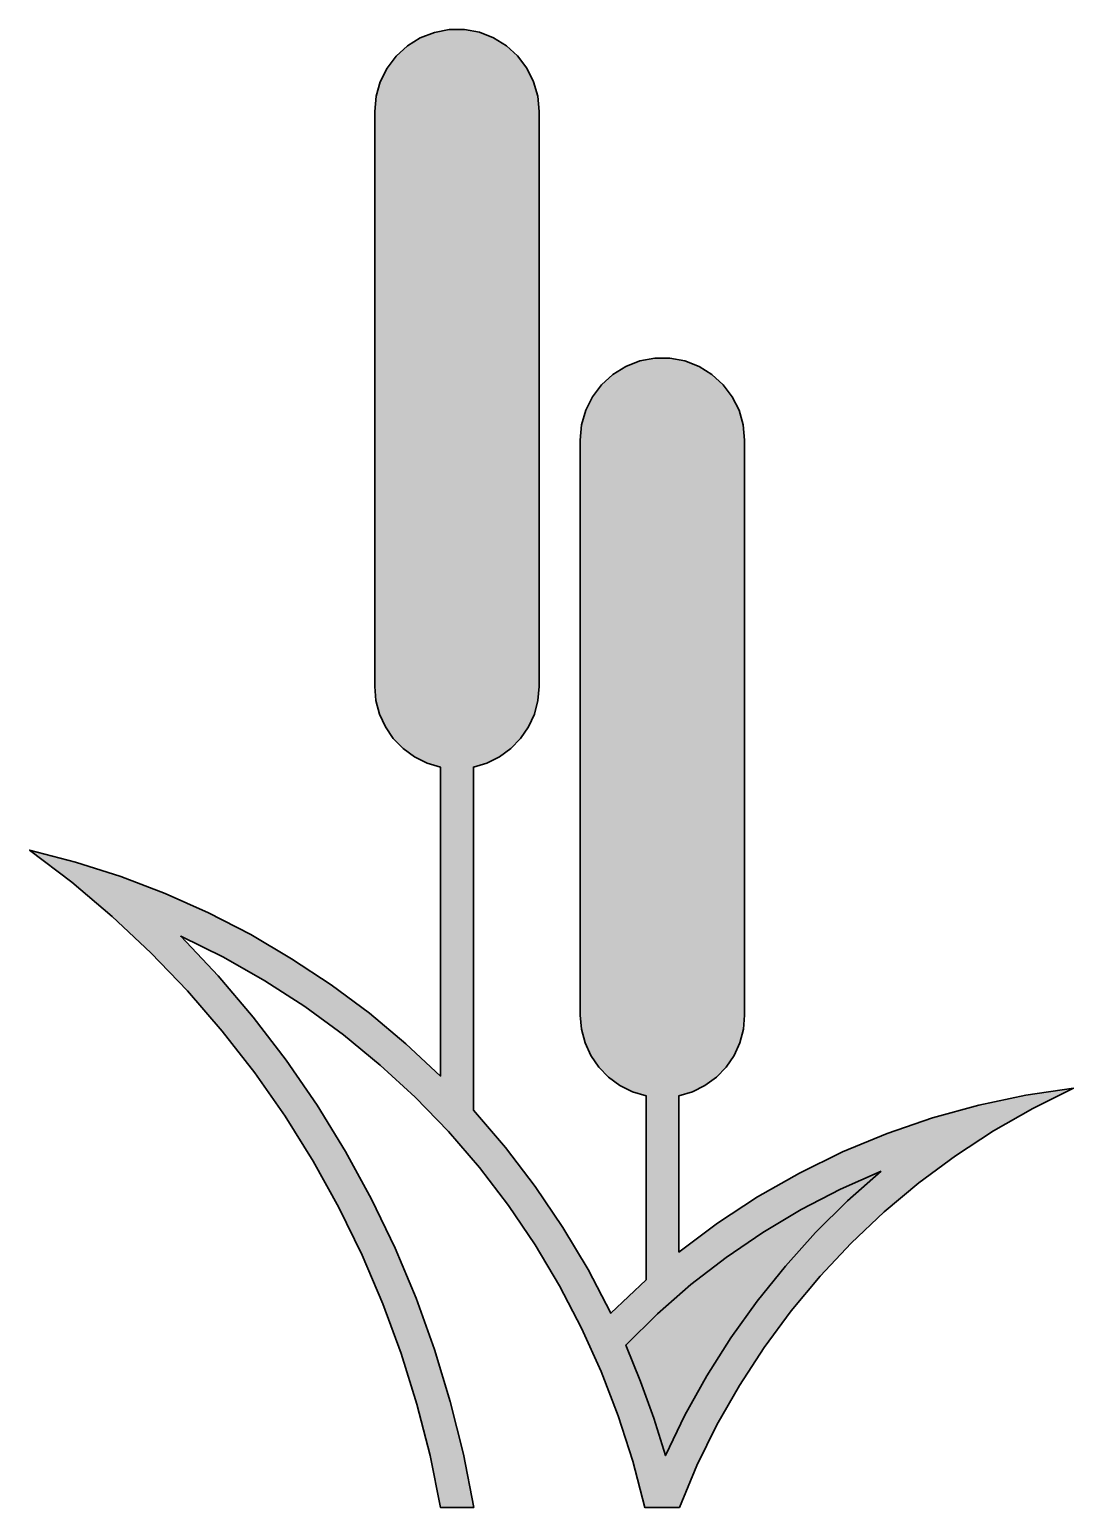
# Model space of a CAD drawing. Extents: x 364 to 636, y 308 to 692.
import ezdxf

# ---------------------------------------------------------------- set-up
doc = ezdxf.new("R2010")
doc.units = 0
doc.header["$MEASUREMENT"] = 0
doc.layers.add('Layer 1', color=7, linetype='Continuous', lineweight=0)

msp = doc.modelspace()

# ---------------------------------------------------------------- hatches: boundary and pattern name
at = {"layer": 'Layer 1', "true_color": 0x000000, "transparency": 33554687}
h = msp.add_hatch(color=18, dxfattribs=at)
h.dxf.hatch_style = 2
h.paths.add_polyline_path([(496.78, 521.35), (496.77, 671.14), (496.41, 675.08), (495.33, 678.87), (493.57, 682.41), (491.19, 685.56), (488.27, 688.22), (484.91, 690.3), (481.23, 691.73), (477.35, 692.45), (473.4, 692.44), (469.52, 691.72), (465.84, 690.29), (462.48, 688.21), (459.56, 685.55), (457.18, 682.4), (455.42, 678.86), (454.34, 675.07), (453.97, 671.13), (453.98, 521.34), (454.3, 517.69), (455.23, 514.15), (456.75, 510.82), (458.81, 507.8), (461.36, 505.18), (464.31, 503.02), (467.6, 501.4), (471.1, 500.37), (471.11, 419.9), (462.07, 428.33), (452.58, 436.25), (442.66, 443.64), (432.34, 450.47), (421.68, 456.73), (410.68, 462.39), (399.39, 467.43), (387.84, 471.85), (376.07, 475.63), (364.11, 478.75), (375.08, 470.39), (385.61, 461.47), (395.66, 452.02), (405.22, 442.06), (414.25, 431.63), (422.73, 420.74), (430.63, 409.43), (437.94, 397.73), (444.64, 385.67), (450.71, 373.27), (456.13, 360.58), (460.88, 347.63), (464.97, 334.45), (468.37, 321.08), (471.08, 307.55), (479.77, 307.56), (477.06, 321.45), (473.65, 335.18), (469.55, 348.72), (464.75, 362.04), (459.28, 375.09), (453.15, 387.85), (446.37, 400.27), (438.96, 412.33), (430.95, 424), (422.35, 435.24), (413.18, 446.02), (403.47, 456.32), (414.59, 450.83), (425.39, 444.71), (435.81, 437.98), (445.83, 430.66), (455.41, 422.78), (464.53, 414.37), (473.15, 405.44), (481.24, 396.05), (488.78, 386.2), (495.74, 375.93), (502.1, 365.28), (507.84, 354.28), (512.94, 342.98), (517.38, 331.39), (521.16, 319.58), (524.26, 307.56), (533.29, 307.56), (537.86, 318.45), (543.08, 329.04), (548.92, 339.31), (555.36, 349.22), (562.38, 358.72), (569.94, 367.79), (578.04, 376.4), (586.62, 384.51), (595.68, 392.09), (605.17, 399.13), (615.05, 405.6), (625.31, 411.47), (635.89, 416.71), (623.51, 414.91), (611.25, 412.34), (599.19, 409), (587.35, 404.93), (575.79, 400.13), (564.55, 394.62), (553.67, 388.43), (543.2, 381.57), (533.17, 374.07), (533.17, 414.78), (536.68, 415.81), (539.96, 417.43), (542.92, 419.59), (545.47, 422.21), (547.53, 425.23), (549.05, 428.56), (549.98, 432.1), (550.29, 435.75), (550.27, 585.54), (549.91, 589.48), (548.83, 593.28), (547.07, 596.81), (544.69, 599.96), (541.77, 602.62), (538.41, 604.7), (534.73, 606.13), (530.85, 606.85), (526.9, 606.85), (523.02, 606.13), (519.34, 604.7), (515.98, 602.62), (513.06, 599.96), (510.68, 596.81), (508.92, 593.28), (507.84, 589.48), (507.47, 585.54), (507.49, 435.75), (507.81, 432.1), (508.74, 428.56), (510.25, 425.23), (512.32, 422.21), (514.87, 419.59), (517.82, 417.43), (521.11, 415.81), (524.61, 414.78), (524.61, 366.84), (515.48, 358.15), (509.54, 369.51), (502.98, 380.5), (495.79, 391.1), (488.02, 401.28), (479.67, 411), (479.66, 500.38), (483.17, 501.41), (486.46, 503.03), (489.41, 505.19), (491.96, 507.81), (494.02, 510.83), (495.54, 514.16), (496.47, 517.7), (496.78, 521.35)])

# ---------------------------------------------------------------- linework, layer by layer
at = {"layer": 'Layer 1', "color": 7, "lineweight": 35, "true_color": 0xffffff}
msp.add_lwpolyline([(496.78, 521.35), (496.77, 671.14), (496.41, 675.08), (495.33, 678.87), (493.57, 682.41), (491.19, 685.56), (488.27, 688.22), (484.91, 690.3), (481.23, 691.73), (477.35, 692.45), (473.4, 692.44), (469.52, 691.72), (465.84, 690.29), (462.48, 688.21), (459.56, 685.55), (457.18, 682.4), (455.42, 678.86), (454.34, 675.07), (453.97, 671.13), (453.98, 521.34), (454.3, 517.69), (455.23, 514.15), (456.75, 510.82), (458.81, 507.8), (461.36, 505.18), (464.31, 503.02), (467.6, 501.4), (471.1, 500.37), (471.11, 419.9), (462.07, 428.33), (452.58, 436.25), (442.66, 443.64), (432.34, 450.47), (421.68, 456.73), (410.68, 462.39), (399.39, 467.43), (387.84, 471.85), (376.07, 475.63), (364.11, 478.75), (375.08, 470.39), (385.61, 461.47), (395.66, 452.02), (405.22, 442.06), (414.25, 431.63), (422.73, 420.74), (430.63, 409.43), (437.94, 397.73), (444.64, 385.67), (450.71, 373.27), (456.13, 360.58), (460.88, 347.63), (464.97, 334.45), (468.37, 321.08), (471.08, 307.55), (479.77, 307.56), (477.06, 321.45), (473.65, 335.18), (469.55, 348.72), (464.75, 362.04), (459.28, 375.09), (453.15, 387.85), (446.37, 400.27), (438.96, 412.33), (430.95, 424), (422.35, 435.24), (413.18, 446.02), (403.47, 456.32), (414.59, 450.83), (425.39, 444.71), (435.81, 437.98), (445.83, 430.66), (455.41, 422.78), (464.53, 414.37), (473.15, 405.44), (481.24, 396.05), (488.78, 386.2), (495.74, 375.93), (502.1, 365.28), (507.84, 354.28), (512.94, 342.98), (517.38, 331.39), (521.16, 319.58), (524.26, 307.56), (533.29, 307.56), (537.86, 318.45), (543.08, 329.04), (548.92, 339.31), (555.36, 349.22), (562.38, 358.72), (569.94, 367.79), (578.04, 376.4), (586.62, 384.51), (595.68, 392.09), (605.17, 399.13), (615.05, 405.6), (625.31, 411.47), (635.89, 416.71), (623.51, 414.91), (611.25, 412.34), (599.19, 409), (587.35, 404.93), (575.79, 400.13), (564.55, 394.62), (553.67, 388.43), (543.2, 381.57), (533.17, 374.07), (533.17, 414.78), (536.68, 415.81), (539.96, 417.43), (542.92, 419.59), (545.47, 422.21), (547.53, 425.23), (549.05, 428.56), (549.98, 432.1), (550.29, 435.75), (550.27, 585.54), (549.91, 589.48), (548.83, 593.28), (547.07, 596.81), (544.69, 599.96), (541.77, 602.62), (538.41, 604.7), (534.73, 606.13), (530.85, 606.85), (526.9, 606.85), (523.02, 606.13), (519.34, 604.7), (515.98, 602.62), (513.06, 599.96), (510.68, 596.81), (508.92, 593.28), (507.84, 589.48), (507.47, 585.54), (507.49, 435.75), (507.81, 432.1), (508.74, 428.56), (510.25, 425.23), (512.32, 422.21), (514.87, 419.59), (517.82, 417.43), (521.11, 415.81), (524.61, 414.78), (524.61, 366.84), (515.48, 358.15), (509.54, 369.51), (502.98, 380.5), (495.79, 391.1), (488.02, 401.28), (479.67, 411), (479.66, 500.38), (483.17, 501.41), (486.46, 503.03), (489.41, 505.19), (491.96, 507.81), (494.02, 510.83), (495.54, 514.16), (496.47, 517.7), (496.78, 521.35)], dxfattribs=at)
at = {"layer": 'Layer 1', "color": 18, "lineweight": 35, "true_color": 0x000000}
msp.add_lwpolyline([(585.84, 395.14), (575.26, 390.44), (564.97, 385.11), (555.03, 379.18), (545.45, 372.66), (536.29, 365.58), (527.57, 357.96), (519.32, 349.83), (523.2, 340.39), (526.64, 330.79), (529.64, 321.04), (534.75, 331.59), (540.45, 341.84), (546.72, 351.74), (553.54, 361.28), (560.88, 370.41), (568.73, 379.12), (577.06, 387.37), (585.84, 395.14)], dxfattribs=at)

doc.saveas('drawing.dxf')
